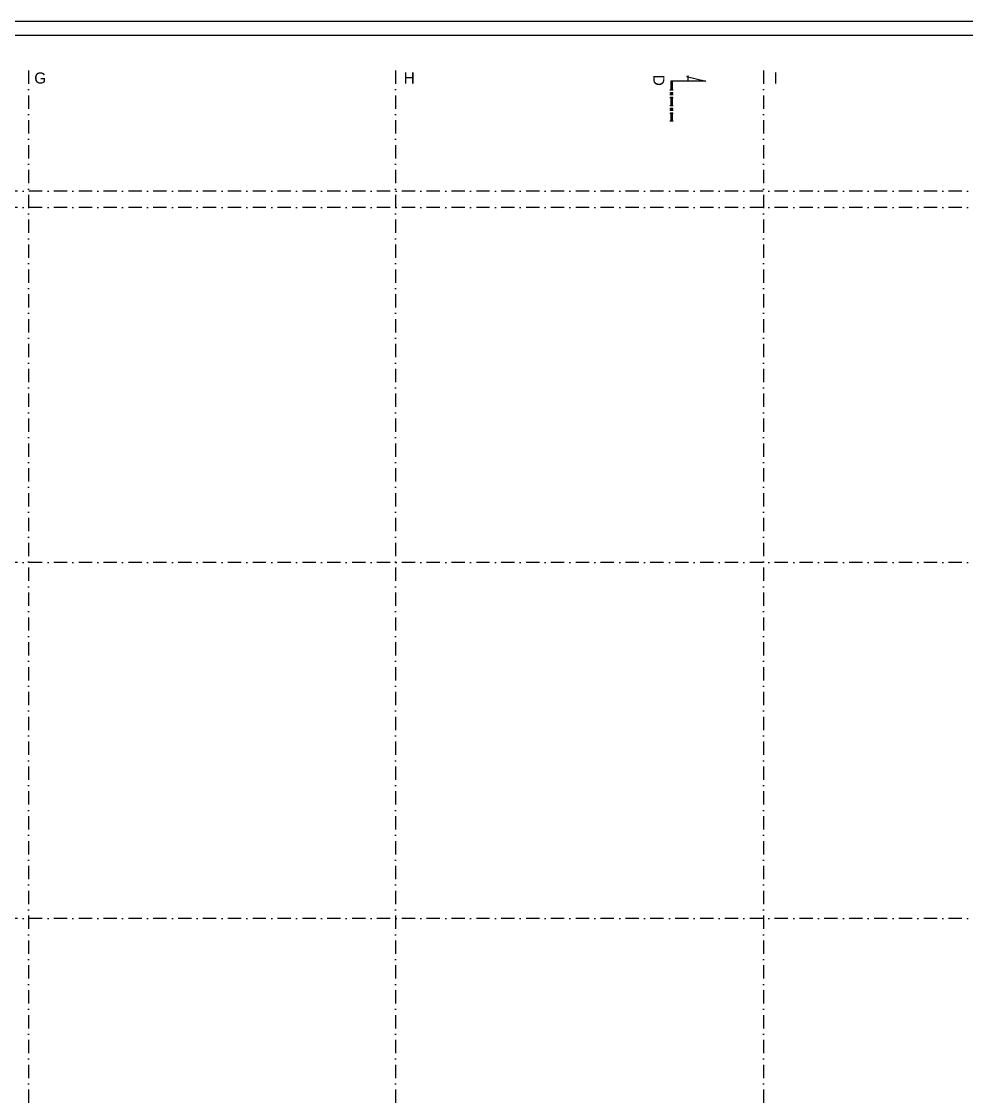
# Model space of a CAD drawing. Extents: x 4511820 to 5180432, y -1526536 to -944957.
# Drawn here: x 5007451 to 5024488, y -1328570 to -1309155 of the extents above; entities that cross this region are included whole.
import ezdxf

# ---------------------------------------------------------------- set-up
doc = ezdxf.new("R2010")
doc.units = 0
doc.header["$MEASUREMENT"] = 0
doc.linetypes.add('BODKOCIARKOVANA_3', pattern=[5.6, 3, -1.3, 0, -1.3])
doc.layers.get('0').update_dxf_attribs({"linetype": 'CONTINUOUS'})
doc.layers.get('Defpoints').update_dxf_attribs({"color": 61, "linetype": 'CONTINUOUS'})
for name, color, linetype in [('KÓTY', 4, 'CONTINUOUS'), ('osi', 253, 'CONTINUOUS'), ('TENKÁ', 7, 'CONTINUOUS')]:
    doc.layers.add(name, color=color, linetype=linetype)
doc.styles.add('styl1', font='arial.ttf')
doc.styles.add('STYLE1', font='isocp.shx')
doc.dimstyles.new('STANDARD-50', dxfattribs={"dimtxt": 125, "dimasz": 150, "dimexe": 10, "dimexo": 200, "dimgap": 20, "dimtad": 1, "dimdsep": 46, "dimlunit": 6, "dimtxsty": 'STYLE1', "dimblk1": 'OBLIQUE', "dimblk2": 'OBLIQUE', "dimsah": 1, "dimcen": 2.5, "dimse1": 1, "dimse2": 1, "dimadec": 0, "dimazin": 0, "dimtfac": 1, "dimtmove": 1, "dimatfit": 3, "dimldrblk": 'OBLIQUE', "dimfxl": 1, "dimtolj": 1, "dimtzin": 0, "dimarcsym": 0})

# ---------------------------------------------------------------- blocks, each defined once
blk = doc.blocks.new('_OBLIQUE')
at = {"color": 0, "linetype": 'ByBlock'}
blk.add_line((-0.5, -0.5), (0.5, 0.5), dxfattribs=at)
blk = doc.blocks.new('*D22419')
at = {"layer": 'Defpoints', "color": 0}
for p in [(5027241, -1328390), (4994251, -1328961), (4994251, -1328961)]:
    blk.add_point(p, dxfattribs=at)
at = {"layer": 'KÓTY', "color": 0, "lineweight": -2}
blk.add_line((5027241, -1328961), (4994251, -1328961), dxfattribs=at)
at = {"layer": 'KÓTY', "color": 0, "linetype": 'ByBlock', "lineweight": -2, "xscale": 150, "yscale": 150, "zscale": 150, "rotation": 180}
blk.add_blockref('_OBLIQUE', (4994251, -1328961), dxfattribs=at)
at = {"layer": 'KÓTY', "color": 0, "linetype": 'ByBlock', "lineweight": -2, "xscale": 150, "yscale": 150, "zscale": 150}
blk.add_blockref('_OBLIQUE', (5027241, -1328961), dxfattribs=at)
at = {"layer": 'KÓTY', "color": 0, "insert": (5010746, -1328878), "char_height": 125, "attachment_point": 5, "style": 'STYLE1'}
blk.add_mtext('\\A1;32ﾠ990', dxfattribs=at)

msp = doc.modelspace()

# ---------------------------------------------------------------- hatches: boundary and pattern name
at = {"layer": 'TENKÁ'}
h = msp.add_hatch(color=256, dxfattribs=at)
h.dxf.hatch_style = 1
h.paths.add_polyline_path([(5019182.125, -1310384.563), (5019182.125, -1310230.938), (5019156.25, -1310230.938), (5019156.25, -1310384.563)])
h = msp.add_hatch(color=256, dxfattribs=at)
h.dxf.hatch_style = 1
h.paths.add_polyline_path([(5019182.125, -1310439.438), (5019156.25, -1310439.438), (5019156.25, -1310469.688), (5019182.125, -1310469.688)])
h = msp.add_hatch(color=256, dxfattribs=at)
h.dxf.hatch_style = 1
h.paths.add_polyline_path([(5019182.125, -1310665.688), (5019182.125, -1310524.563), (5019156.25, -1310524.563), (5019156.25, -1310665.688)])
h = msp.add_hatch(color=256, dxfattribs=at)
h.dxf.hatch_style = 1
h.paths.add_polyline_path([(5019182.125, -1310720.563), (5019156.25, -1310720.563), (5019156.25, -1310750.813), (5019182.125, -1310750.813)])
h = msp.add_hatch(color=256, dxfattribs=at)
h.dxf.hatch_style = 1
h.paths.add_polyline_path([(5019182.125, -1310805.688), (5019156.25, -1310805.688), (5019156.25, -1310946.813), (5019182.125, -1310946.813)])

# ---------------------------------------------------------------- linework, layer by layer
at = {"layer": 'osi', "linetype": 'BODKOCIARKOVANA_3', "ltscale": 80}
for p, q in [((5007576, -1310038), (5007576, -1347555.191)), ((5014191, -1310038), (5014191, -1347555.191)), ((5020831, -1310038), (5020831, -1347555.191)), ((5041881, -1312210.191), (4978211, -1312210.191)), ((5041881, -1312510.191), (4978211, -1312510.191)), ((5041881, -1318905.191), (4978211, -1318905.191)), ((5041881, -1325325.191), (4978211, -1325325.191))]:
    msp.add_line(p, q, dxfattribs=at)
at = {"layer": 'TENKÁ', "color": 7}
for p, q in [((5065037, -1309154.796), (4975746, -1309154.796)), ((5064787, -1309404.796), (4975996, -1309404.796))]:
    msp.add_line(p, q, dxfattribs=at)
at = {"layer": 'TENKÁ'}
for p, q in [((5019472.375, -1310230.938), (5019472.375, -1310127.688)), ((5019789.875, -1310230.938), (5019154.875, -1310230.938)), ((5019156.25, -1310230.938), (5019156.25, -1310397.063)), ((5019182.125, -1310230.938), (5019182.125, -1310397.063)), ((5019441.25, -1310147.813), (5019789.875, -1310230.938)), ((5019140, -1310384.563), (5019197, -1310384.563)), ((5019140, -1310439.438), (5019197, -1310439.438)), ((5019140, -1310469.688), (5019197, -1310469.688)), ((5019140, -1310524.563), (5019197, -1310524.563)), ((5019156.25, -1310426.938), (5019156.25, -1310482.188)), ((5019156.25, -1310512.063), (5019156.25, -1310678.188)), ((5019182.125, -1310426.938), (5019182.125, -1310482.188)), ((5019182.125, -1310512.063), (5019182.125, -1310678.188)), ((5019140, -1310665.688), (5019197, -1310665.688)), ((5019156.25, -1310708.063), (5019156.25, -1310763.313)), ((5019182.125, -1310708.063), (5019182.125, -1310763.313)), ((5019140, -1310720.563), (5019197, -1310720.563)), ((5019140, -1310750.813), (5019197, -1310750.813)), ((5019140, -1310805.688), (5019197, -1310805.688)), ((5019156.25, -1310793.188), (5019156.25, -1310959.313)), ((5019182.125, -1310793.188), (5019182.125, -1310959.313)), ((5019140, -1310946.813), (5019197, -1310946.813))]:
    msp.add_line(p, q, dxfattribs=at)

# ---------------------------------------------------------------- texts
at = {"layer": 'TENKÁ', "ltscale": 0.25, "style": 'styl1'}
for s, p in [('G', (5007680.054, -1310272.5)), ('H', (5014340.054, -1310272.5)), ('I', (5021010.054, -1310272.5))]:
    msp.add_text(s, height=200, dxfattribs=at).set_placement(p)
msp.add_text('D', height=200, rotation=270, dxfattribs=at).set_placement((5018841.683, -1310112.201))

# ---------------------------------------------------------------- dimensions: what is measured, and where the dimension line sits
at = {"layer": 'KÓTY'}
dim = msp.add_linear_dim(base=(4994251, -1328960.646), p1=(5027241, -1328390.191), p2=(4994251, -1328960.646), dimstyle='STANDARD-50', dxfattribs=at)
dim.commit()
dim.dimension.update_dxf_attribs({"geometry": '*D22419', "text_midpoint": (5010746, -1328878.104)})

doc.saveas('drawing.dxf')
